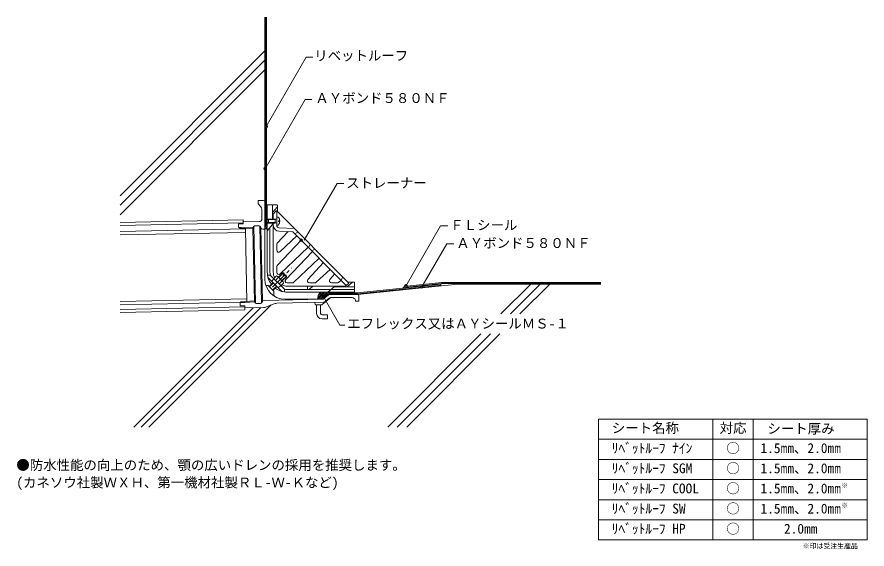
# Model space of a CAD drawing. Units: millimetres, scale not verified. Extents: x -561 to 705, y -497 to 295.
import ezdxf
from ezdxf.enums import TextEntityAlignment as Align

# ---------------------------------------------------------------- set-up
doc = ezdxf.new("R2010")
doc.units = ezdxf.units.MM
doc.header["$LTSCALE"] = 5
doc.linetypes.add('CHAIN1', pattern=[8, 5, -1, 1, -1])
doc.linetypes.add('DASHED1', pattern=[1.8, 1.2, -0.6])
for name, color, linetype, lineweight in [('0-0', 7, 'Continuous', 9), ('2-0', 7, 'Continuous', 9), ('E-0', 7, 'Continuous', 9)]:
    doc.layers.add(name, color=color, linetype=linetype, lineweight=lineweight)
doc.styles.add('ＭＳ ゴシック', font='')
doc.styles.get('ＭＳ ゴシック').set_extended_font_data('MS Gothic')

msp = doc.modelspace()

# ---------------------------------------------------------------- linework, layer by layer
at = {"layer": '0-0'}
for p, q in [((-191.69, 19.303), (-191.69, 294.515)), ((-191.69, 244.177), (-407.374, 28.492)), ((-191.69, 230.035), (-407.374, 14.35)), ((-191.69, 215.892), (-407.374, 0.208)), ((-53.656, -118.697), (95.529, -103.08)), ((95.529, -103.08), (128.974, -103.08)), ((128.974, -103.08), (308.31, -103.08)), ((204.205, -103.08), (159.799, -147.486)), ((218.347, -103.08), (173.941, -147.486)), ((232.489, -103.08), (188.083, -147.486)), ((-209.194, -138.269), (-387.078, -316.153)), ((-197.645, -138.034), (-375.764, -316.153)), ((-182.226, -133.928), (-364.451, -316.153)), ((130.019, -177.267), (-8.868, -316.153)), ((144.161, -177.267), (5.274, -316.153)), ((158.303, -177.267), (19.417, -316.153))]:
    msp.add_line(p, q, dxfattribs=at)
at = {"layer": '2-0'}
for p, q in [((-189.19, 294.515), (-189.19, -15.514)), ((-189.854, 131.649), (-130.356, 234.702)), ((-130.356, 234.702), (-120.356, 234.702)), ((-191.168, 68.759), (-131.62, 171.899)), ((-131.62, 171.899), (-121.62, 171.899)), ((-193.69, 21.303), (-201.69, 21.303)), ((-201.69, 21.303), (-201.69, 16.303)), ((-197.533, 11.846), (-201.69, 16.303)), ((-191.69, 19.303), (-191.69, -95.697)), ((-173.689, 14.803), (-188.19, 14.803)), ((-188.19, -85.197), (-188.19, 14.803)), ((-180.189, -6.197), (-180.189, 14.803)), ((-173.189, 4.803), (-173.189, 14.303)), ((-196.189, 8.436), (-196.189, -6.058)), ((-180.189, 3.53), (-173.308, 11.663)), ((-180.189, -0.106), (-175.189, 5.803)), ((-179.189, -6.197), (-179.189, 1.076)), ((-175.189, 5.803), (-174.189, 5.803)), ((-174.189, 5.803), (-67.189, -101.197)), ((-174.189, -15.347), (-174.189, 5.803)), ((-407.374, -11.187), (-224.281, -7.457)), ((-407.374, -15.688), (-224.19, -11.957)), ((-224.19, -11.957), (-224.281, -7.457)), ((-200.108, -10.057), (-224.19, -10.548)), ((-224.19, -13.457), (-224.19, -10.548)), ((-186.189, -6.197), (-188.19, -6.197)), ((-186.189, -7.067), (-188.19, -7.067)), ((-186.189, -11.327), (-188.19, -11.327)), ((-186.189, -12.197), (-188.19, -12.197)), ((-186.189, -6.197), (-186.189, -12.197)), ((-176.189, -6.197), (-186.189, -6.197)), ((-176.189, -7.067), (-186.189, -7.067)), ((-176.189, -11.327), (-186.189, -11.327)), ((-176.189, -12.197), (-186.189, -12.197)), ((-180.189, -14.197), (-180.189, -12.197)), ((-179.189, -12.197), (-179.189, -85.197)), ((-176.189, -7.067), (-174.316, -6.015)), ((-176.189, -6.197), (-175.426, -6.638)), ((-176.189, -6.197), (-176.189, -12.197)), ((-176.189, -11.327), (-174.316, -12.379)), ((-176.189, -12.197), (-175.426, -11.756)), ((-171.589, -3.197), (-174.189, -3.197)), ((-174.189, -3.197), (-174.189, -15.197)), ((-171.589, -9.676), (-171.589, -8.717)), ((-169.601, -8.717), (-171.589, -8.717)), ((-169.601, -9.676), (-171.589, -9.676)), ((-407.374, -24.835), (-220.642, -21.032)), ((-231.19, -13.6), (-224.19, -13.457)), ((-231.19, -13.6), (-231.098, -18.084)), ((-231.098, -18.084), (-229.589, -19.532)), ((-231.098, -18.084), (-209.342, -18.763)), ((-229.588, -19.61), (-226.986, -19.691)), ((-209.705, -20.231), (-226.986, -19.692)), ((-220.642, -21.032), (-218.421, -130.119)), ((-207.404, -127.94), (-209.594, -20.409)), ((-205.843, -130.909), (-208.153, -17.48)), ((-201.68, -16.091), (-205.679, -16.172)), ((-196.846, -130.679), (-199.159, -17.077)), ((-195.4, -127.986), (-197.6, -20.008)), ((-194.757, -21.349), (-191.69, -21.286)), ((-191.69, -18.34), (-188.19, -14.84)), ((-191.69, -21.169), (-188.19, -17.669)), ((-180.189, -14.197), (-188.19, -23.731)), ((-184.189, -18.964), (-184.189, -85.197)), ((-180.395, -14.956), (-180.764, -14.882)), ((-171.589, -15.197), (-174.189, -15.197)), ((-157.322, -24.821), (-173.4, -42.354)), ((-170.343, -19.345), (-148.189, -20.197)), ((-407.272, -29.834), (-220.54, -26.031)), ((-173.365, -75.58), (-137.569, -37.889)), ((-144.138, -31.319), (-169.138, -54.745)), ((-142.532, -25.854), (-147.128, -28.328)), ((-174.189, -52.555), (-174.189, -44.381)), ((-127.485, -47.972), (-169.108, -87.795)), ((-124.225, -44.161), (-126.699, -48.757)), ((-120.964, -54.493), (-160.788, -96.116)), ((-121.75, -53.707), (-117.154, -51.232)), ((-148.572, -100.372), (-110.881, -64.576)), ((-104.311, -71.147), (-127.737, -96.146)), ((-174.189, -85.197), (-174.189, -77.646)), ((-171.438, -92.789), (-165.119, -86.469)), ((-170.943, -93.284), (-164.129, -86.469)), ((-165.119, -86.469), (-164.129, -86.469)), ((-165.119, -86.469), (-162.821, -88.767)), ((-164.447, -90.394), (-162.326, -88.272)), ((-164.129, -86.469), (-162.326, -88.272)), ((-94.326, -81.131), (-115.346, -100.408)), ((-94.877, -96.22), (-87.575, -87.882)), ((-183.812, -89.607), (-187.863, -89.607)), ((-167.019, -113.472), (-186.464, -94.027)), ((-185.302, -106.653), (-179.57, -100.921)), ((-162.599, -110.82), (-183.812, -89.607)), ((-178.509, -94.91), (-181.338, -99.153)), ((-174.424, -90.824), (-178.509, -94.91)), ((-171.77, -93.478), (-175.856, -97.564)), ((-172.586, -91.641), (-164.634, -99.594)), ((-166.47, -98.777), (-170.556, -102.863)), ((-166.277, -97.95), (-159.462, -91.136)), ((-165.782, -98.445), (-159.462, -92.127)), ((-164.447, -90.394), (-163.386, -91.455)), ((-163.386, -91.455), (-161.265, -89.333)), ((-161.76, -89.828), (-159.462, -92.127)), ((-161.265, -89.333), (-159.462, -91.136)), ((-159.462, -91.136), (-159.462, -92.127)), ((-158.189, -101.197), (-150.638, -101.197)), ((-125.547, -101.197), (-117.374, -101.197)), ((-92.621, -101.197), (-83.986, -101.197)), ((-82.167, -100.582), (-78.031, -97.426)), ((-75.674, -92.712), (-78.149, -97.308)), ((-68.903, -106.724), (-61.329, -100.315)), ((-68.19, -100.197), (-58.689, -100.197)), ((-67.189, -102.197), (-67.189, -101.197)), ((-58.189, -100.697), (-58.189, -115.197)), ((20.187, -105.94), (71.386, -100.58)), ((71.386, -100.58), (308.31, -100.58)), ((-186.717, -105.239), (-189.031, -105.239)), ((-178.231, -113.724), (-186.717, -105.239)), ((-184.808, -107.148), (-179.075, -101.416)), ((-180.141, -111.815), (-174.408, -106.083)), ((-179.646, -112.31), (-173.913, -106.578)), ((-178.231, -113.724), (-178.231, -119.904)), ((-172.145, -108.345), (-167.903, -105.517)), ((-163.817, -101.431), (-167.903, -105.517)), ((-162.6, -110.821), (-162.6, -114.871)), ((-71.916, -106.197), (-158.189, -106.197)), ((-158.189, -111.197), (-58.189, -111.197)), ((-128.299, -106.197), (-128.299, -109.73)), ((-120.34, -106.197), (-125.89, -110.854)), ((-88.422, -107.197), (-97.956, -115.197)), ((-58.189, -107.197), (-88.422, -107.197)), ((-73.098, -107.197), (-67.189, -102.197)), ((-53.708, -117.697), (70.332, -104.712)), ((16.898, -105.482), (13.847, -109.117)), ((71.464, -102.08), (308.31, -102.08)), ((-407.374, -128.966), (-218.522, -125.12)), ((-106.089, -125.718), (-192.892, -127.486)), ((-161.689, -125.697), (-106.089, -125.697)), ((-158.189, -115.197), (-58.189, -115.197)), ((-112.776, -123.275), (-104.698, -115.197)), ((-112.37, -125.697), (-101.87, -115.197)), ((-112.064, -119.734), (-107.527, -115.197)), ((-109.541, -125.697), (-99.041, -115.197)), ((-106.713, -125.697), (-105.048, -124.032)), ((-106.55, -133.58), (-95.57, -124.366)), ((-105.829, -123.101), (-99.133, -117.483)), ((-104.865, -124.251), (-105.829, -123.101)), ((-104.865, -124.251), (-98.169, -118.632)), ((-104.222, -125.017), (-97.526, -119.398)), ((-102.544, -129.484), (-95.888, -123.898)), ((-53.786, -116.197), (-95.598, -116.197)), ((-53.708, -117.697), (-95.598, -117.697)), ((-53.69, -118.697), (-95.598, -118.697)), ((-93.96, -123.197), (-61.862, -123.197)), ((-51.689, -120.697), (-51.689, -128.697)), ((-407.374, -133.968), (-218.421, -130.119)), ((-407.374, -140.713), (-221.644, -136.93)), ((-228.797, -131.09), (-207.153, -129.53)), ((-227.348, -129.582), (-228.797, -131.09)), ((-228.797, -131.09), (-228.705, -135.574)), ((-228.705, -135.574), (-221.706, -135.432)), ((-227.35, -129.503), (-207.598, -128.079)), ((-221.706, -135.432), (-221.58, -138.521)), ((-221.644, -136.93), (-221.553, -141.43)), ((-193.816, -137.956), (-221.58, -138.521)), ((-199.318, -132.067), (-203.317, -132.148)), ((-190.224, -137.209), (-179.279, -132.719)), ((-173.891, -131.6), (-104.412, -130.185)), ((-116.767, -133.29), (-117.308, -130.448)), ((-106.871, -133.697), (-116.276, -133.697)), ((-114.69, -133.697), (-114.69, -146.697)), ((-108.69, -146.697), (-108.69, -133.697)), ((-56.943, -127.302), (-56.689, -128.697)), ((-51.689, -128.697), (-56.689, -128.697)), ((-407.374, -145.214), (-221.553, -141.43)), ((-106.69, -148.697), (-98.69, -148.697))]:
    msp.add_line(p, q, dxfattribs=at)
at = {"layer": '2-0', "linetype": 'CHAIN1'}
msp.add_line((-180.427, -107.435), (-152.067, -79.075), dxfattribs=at)
at = {"layer": '2-0'}
for points in [[(-190.69, 294.515), (-190.69, -15.514), (-189.19, -15.514)], [(-133.135, -37.875), (-84.249, 46.799), (-74.249, 46.799)], [(-170.535, -24.341), (-150.339, -25.118), (-70.478, -104.98)], [(18.069, -105.917), (69.807, -16.305), (80.497, -16.305)], [(41.863, -107.25), (78.929, -43.049), (89.62, -43.049)], [(-53.786, -116.197), (70.176, -103.221), (70.332, -104.712)], [(20.187, -105.94), (20.343, -107.432), (71.464, -102.08)], [(-107.183, -117.446), (-80.115, -164.329), (-72.856, -164.329)], [(-106.69, -154.697), (-98.69, -154.697), (-98.69, -148.697)]]:
    msp.add_lwpolyline(points, dxfattribs=at)
for centre in [(-189.854, 131.649), (-191.168, 68.759), (-137.569, -37.889), (18.182, -105.827), (41.863, -107.25), (-106.732, -119.696)]:
    msp.add_circle(centre, 2, dxfattribs=at)
for centre, radius, start, end in [((-193.69, 19.303), 2, 0, 90), ((-173.689, 14.303), 0.5, 0, 90), ((-201.19, 8.436), 5, 0, 43.00006), ((-173.689, 11.986), 0.5, 319.76698, 0), ((-200.189, -6.058), 4, 271.16649, 0), ((-174.439, -5.797), 0.25, 299.32918, 0), ((-174.439, -12.597), 0.25, 0, 60.67082), ((-179.589, -9.197), 10, 2.74562, 36.86987), ((-179.589, -9.197), 10, 323.13013, 357.25438), ((-211.557, -19.477), 2, 337.82812, 353.35141), ((-205.598, -20.171), 4, 91.16649, 173.35179), ((-201.599, -20.09), 4, 14.39333, 91.16684), ((-194.818, -18.35), 3, 194.39323, 271.16542), ((-193.281, -14.036), 7.423, 282.37988, 313.30667), ((-180.689, -16.426), 1.5, 0, 78.6897), ((-170.189, -15.347), 9, 180, 267.79758), ((-170.189, -15.347), 4, 180, 267.79758), ((-171.189, -44.381), 3, 137.47789, 180.00017), ((-171.189, -52.555), 3, 180.00034, 313.13882), ((-171.189, -77.646), 3, 136.47731, 180.00017), ((-158.189, -85.197), 30, 180, 217.33798), ((-158.189, -85.197), 26, 180, 189.76585), ((-158.189, -85.197), 21, 180, 204.07584), ((-158.189, -85.197), 16, 180, 181.89961), ((-171.182, -85.628), 3, 181.89812, 313.73378), ((-161.689, -95.697), 30, 180, 270), ((-184.342, -91.906), 3, 194.38683, 225.00034), ((-174.566, -93.621), 2.8, 2.92557, 87.07463), ((-175.744, -102.751), 10.089, 23.19786, 66.80214), ((-166.613, -101.573), 2.8, 2.92572, 87.07428), ((-158.62, -98.19), 3, 136.26622, 268.10188), ((-158.189, -85.197), 16, 268.10173, 270), ((-150.638, -98.197), 3, 269.99983, 313.52269), ((-125.547, -98.197), 3, 136.86118, 269.99966), ((-117.374, -98.197), 3, 269.99983, 312.52211), ((-92.621, -98.197), 3, 138.78688, 270), ((-83.986, -98.197), 3, 270, 307.34552), ((-61.006, -100.697), 0.5, 90, 130.23669), ((-58.689, -100.697), 0.5, 0, 90), ((-189.031, -103.739), 1.5, 196.39026, 270), ((-158.189, -85.197), 30, 232.66255, 270), ((-164.898, -111.351), 3, 224.99919, 255.6127), ((-158.189, -85.197), 21, 245.92543, 270), ((-158.189, -85.197), 26, 260.23466, 270), ((-126.832, -109.73), 1.466, 180, 309.99997), ((-89.419, -107.697), 1.5, 19.47171, 90), ((-70.194, -105.197), 2, 270, 310.23657), ((18.904, -107.541), 2.875, 36.46686, 134.2617), ((-176.732, -119.904), 1.5, 180, 238.14412), ((-99.303, -124.144), 13.502, 138.49544, 186.60252), ((-106.15, -122.719), 3, 271.16637, 309.99966), ((-95.598, -121.697), 5.5, 90, 129.99988), ((-95.598, -121.697), 4, 90, 129.99988), ((-95.598, -121.697), 3, 90, 129.99988), ((-93.96, -126.197), 3, 90, 130.00003), ((-92.356, -128.197), 5, 90, 129.99965), ((-61.862, -128.197), 5, 10.30489, 90), ((-53.69, -120.697), 2, 0, 90), ((-209.325, -129.087), 2, 8.99771, 30.25822), ((-203.399, -128.149), 4, 188.99767, 271.16684), ((-199.4, -128.068), 4, 271.16649, 339.79358), ((-192.83, -130.486), 3, 91.16684, 159.79349), ((-194.02, -127.958), 10, 271.1667, 292.30667), ((-173.586, -146.597), 15, 91.16675, 112.30676), ((-116.276, -133.197), 0.5, 190.78464, 270), ((-106.871, -133.197), 0.5, 270, 309.9993), ((-104.473, -127.185), 3, 271.16637, 309.99966), ((-106.69, -146.697), 8, 180, 270), ((-106.69, -146.697), 2, 180, 270)]:
    msp.add_arc(centre, radius, start, end, dxfattribs=at)
at = {"layer": '2-0', "linetype": 'DASHED1'}
msp.add_arc((-89.419, -107.697), 1.5, 11.30984, 19.47171, dxfattribs=at)
at = {"layer": 'E-0'}
for p, q in [((304.806, -303.968), (304.806, -483.968)), ((304.806, -303.968), (704.806, -303.968)), ((475.41, -303.968), (475.41, -483.968)), ((535.41, -483.968), (535.41, -303.968)), ((704.806, -303.968), (704.806, -483.968)), ((304.806, -333.968), (704.806, -333.968)), ((304.806, -363.968), (704.806, -363.968)), ((304.806, -393.968), (704.806, -393.968)), ((304.806, -423.968), (704.806, -423.968)), ((304.806, -453.968), (704.806, -453.968)), ((304.806, -483.968), (704.806, -483.968))]:
    msp.add_line(p, q, dxfattribs=at)

# ---------------------------------------------------------------- texts
at = {"layer": '2-0', "style": 'ＭＳ ゴシック'}
for s, p in [('●防水性能の向上のため、顎の広いドレンの採用を推奨します。', (-561.846, -384.159)), ('(カネソウ社製ＷＸＨ、第一機材社製ＲＬ-Ｗ-Ｋなど)', (-561.846, -410.09))]:
    msp.add_text(s, height=14.66, dxfattribs=at).set_placement(p, align=Align.BOTTOM_LEFT)
at = {"layer": 'E-0', "style": 'ＭＳ ゴシック'}
for s, height, p in [('リベットルーフ', 14.66, (-118.315, 225.295)), ('ＡＹボンド５８０ＮＦ', 14.66, (-116.608, 162.113)), ('ストレーナー', 14.66, (-70.715, 35.748)), ('ＦＬシール', 14.66, (84.189, -26.897)), ('ＡＹボンド５８０ＮＦ', 14.66, (93.312, -53.641)), ('エフレックス又はＡＹシールＭＳ-１', 14.66, (-69.166, -173.541)), ('シート名称', 14.66, (324.806, -328.968)), ('対応', 14.66, (485.41, -328.968)), ('シート厚み', 14.66, (556.536, -329.905)), ('ﾘﾍﾞｯﾄﾙｰﾌ ﾅｲﾝ', 14.66, (324.806, -358.968)), ('○', 14.66, (495.41, -358.968)), ('1.5㎜、2.0㎜', 14.66, (546.182, -358.968)), ('ﾘﾍﾞｯﾄﾙｰﾌ SGM', 14.66, (324.806, -388.968)), ('○', 14.66, (495.41, -388.968)), ('1.5㎜、2.0㎜', 14.66, (546.182, -388.968)), ('ﾘﾍﾞｯﾄﾙｰﾌ COOL', 14.66, (324.806, -418.968)), ('○', 14.66, (495.41, -418.968)), ('1.5㎜、2.0㎜', 14.66, (546.182, -418.968)), ('※', 7.331, (666.384, -408.584)), ('ﾘﾍﾞｯﾄﾙｰﾌ SW', 14.66, (324.806, -448.968)), ('○', 14.66, (495.41, -448.968)), ('1.5㎜、2.0㎜', 14.66, (546.182, -448.968)), ('※', 7.331, (666.63, -438.224)), ('ﾘﾍﾞｯﾄﾙｰﾌ HP', 14.66, (324.806, -478.968)), ('○', 14.66, (495.41, -478.968)), ('2.0㎜', 14.66, (581.182, -478.968)), ('※印は受注生産品', 7.331, (609.011, -498.765))]:
    msp.add_text(s, height=height, dxfattribs=at).set_placement(p, align=Align.BOTTOM_LEFT)

doc.saveas('drawing.dxf')
